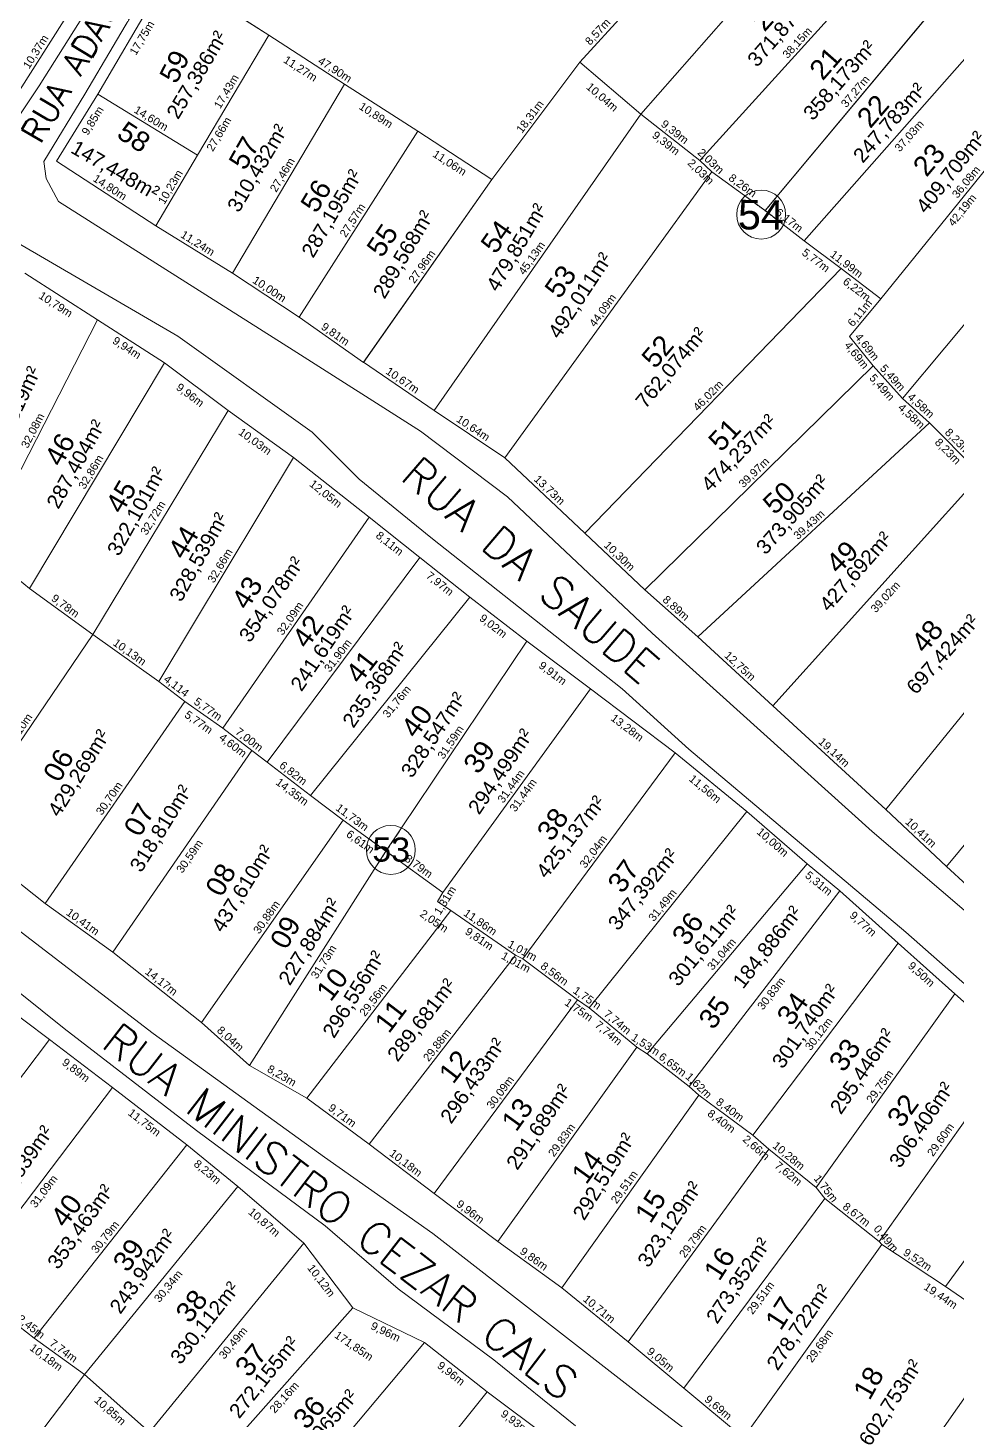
# Model space of a CAD drawing. Header units: metres. Extents: x 3808 to 8215, y 2374 to 6187.
# Drawn here: x 5506.2 to 5622.3, y 4644.1 to 4818 of the extents above; entities that cross this region are included whole.
import ezdxf
from ezdxf.enums import TextEntityAlignment as Align

# ---------------------------------------------------------------- set-up
doc = ezdxf.new("R2010")
doc.units = ezdxf.units.M
doc.linetypes.add('CONTINUO', pattern=[0])
doc.linetypes.add('TRACEJADA2', pattern=[0.375, 0.25, -0.125])
for name, color, linetype in [('Areas Lotes', 1, 'Continuous'), ('COTAS', 7, 'Continuous'), ('LOTES_LINHAS', 7, 'Continuous'), ('LOTES_Q-52', 7, 'Continuous'), ('LOTES_Q-53', 7, 'Continuous'), ('LOTES_Q-54', 7, 'Continuous'), ('PERIMETRO', 7, 'CONTINUO'), ('Poligono_LOTES_Q_28Anno2', 6, 'Continuous'), ('Poligono_LOTES_Q_53Anno2', 7, 'Continuous'), ('quadras', 7, 'Continuous')]:
    doc.layers.add(name, color=color, linetype=linetype)
doc.layers.add('Poligono_LOTES_Q_54Anno', color=7, linetype='Continuous', true_color=0x4e2aa6)
doc.styles.add('Arial', font='arial.ttf')
doc.styles.add('SIMPLEX', font='simplex', dxfattribs={"height": 0.2})

msp = doc.modelspace()

# ---------------------------------------------------------------- linework, layer by layer
at = {"layer": 'COTAS', "color": 0, "linetype": 'TRACEJADA2', "lineweight": 5}
for p, q in [((5598.355, 4795.191), (5595.854, 4797.007)), ((5598.355, 4795.191), (5599.866, 4797.004)), ((5600.637, 4793.419), (5598.355, 4795.191))]:
    msp.add_line(p, q, dxfattribs=at)
at = {"layer": 'COTAS', "color": 0, "linetype": 'TRACEJADA2', "lineweight": 5, "ltscale": 3}
for p, q in [((5550.971, 4715.163, 0), (5552.917, 4718.06, 0)), ((5550.971, 4715.163, 0), (5548.852, 4716.701, 0)), ((5550.971, 4715.163, 0), (5549.587, 4712.988, 0)), ((5553.74, 4713.149, 0), (5550.971, 4715.163, 0))]:
    msp.add_line(p, q, dxfattribs=at)
at = {"layer": 'COTAS', "color": 0, "lineweight": 5}
for centre in [(5597.858, 4794.697), (5551.576, 4715.311, 0)]:
    msp.add_circle(centre, 3.059, dxfattribs=at)
at = {"layer": 'LOTES_LINHAS', "color": 5, "lineweight": 5}
for p, q in [((5522.35, 4825.036), (5513.356, 4809.737)), ((5507.611, 4810.793), (5513.153, 4819.562)), ((5502.834, 4803.631), (5507.611, 4810.793)), ((5513.356, 4809.737), (5508.206, 4801.348)), ((5508.206, 4801.348), (5508.507, 4799.213)), ((5508.507, 4799.213), (5510.055, 4796.326)), ((5510.055, 4796.326), (5539.375, 4777.739)), ((5504.996, 4791.144), (5524.948, 4779.488)), ((5524.948, 4779.488), (5541.764, 4767.523)), ((5539.375, 4777.739), (5555.296, 4767.637)), ((5541.764, 4767.523), (5547.624, 4761.649)), ((5555.296, 4767.637), (5566.158, 4759.418)), ((5547.624, 4761.649), (5556.576, 4754.366)), ((5566.158, 4759.418), (5584.224, 4742.386)), ((5556.576, 4754.366), (5580.494, 4735.442)), ((5584.224, 4742.386), (5611.728, 4717.627)), ((5580.494, 4735.442), (5588.824, 4727.887)), ((5588.824, 4727.887), (5615.953, 4705.038)), ((5611.728, 4717.627), (5642.391, 4691.325)), ((5521.877, 4692.39), (5497.48, 4711.081)), ((5494.092, 4706.356), (5510.771, 4692.991)), ((5615.953, 4705.038), (5629.236, 4693.299)), ((5510.771, 4692.991), (5527.297, 4680.263)), ((5543.294, 4676.908), (5521.877, 4692.39)), ((5527.297, 4680.263), (5543.356, 4668.334)), ((5556.84, 4667.389), (5543.294, 4676.908)), ((5543.356, 4668.334), (5552.476, 4660.452)), ((5583.123, 4646.93), (5556.84, 4667.389)), ((5552.476, 4660.452), (5564.442, 4651.586)), ((5564.442, 4651.586), (5574.669, 4643.374)), ((5602.8, 4631.944), (5583.123, 4646.93))]:
    msp.add_line(p, q, dxfattribs=at)
at = {"layer": 'LOTES_Q-52', "lineweight": 5, "transparency": 16777216}
for p, q in [((5500.023, 4698.303, 0), (5508.911, 4691.618, 0)), ((5489.944, 4666.513, 0), (5508.911, 4691.618, 0)), ((5508.911, 4691.618, 0), (5489.944, 4666.513, 0)), ((5508.911, 4691.618, 0), (5516.779, 4685.63, 0)), ((5508.911, 4691.618, 0), (5508.911, 4691.618, 0)), ((5516.779, 4685.63, 0), (5498.012, 4660.84, 0)), ((5498.012, 4660.84, 0), (5516.779, 4685.63, 0)), ((5516.779, 4685.63, 0), (5516.779, 4685.63, 0)), ((5516.779, 4685.63, 0), (5526.098, 4678.467, 0)), ((5507.019, 4654.302, 0), (5526.098, 4678.467, 0)), ((5526.098, 4678.467, 0), (5507.019, 4654.302, 0)), ((5526.098, 4678.467, 0), (5532.472, 4673.255, 0)), ((5526.098, 4678.467, 0), (5526.098, 4678.467, 0)), ((5513.28, 4649.753, 0), (5532.472, 4673.255, 0)), ((5532.472, 4673.255, 0), (5513.28, 4649.753, 0)), ((5532.472, 4673.255, 0), (5540.703, 4666.162, 0)), ((5532.472, 4673.255, 0), (5532.472, 4673.255, 0)), ((5521.406, 4642.558, 0), (5540.703, 4666.162, 0)), ((5540.703, 4666.162, 0), (5521.406, 4642.558, 0)), ((5540.703, 4666.162, 0), (5546.819, 4658.096, 0)), ((5540.703, 4666.162, 0), (5540.703, 4666.162, 0)), ((5528.118, 4637.048, 0), (5546.819, 4658.096, 0)), ((5546.819, 4658.096, 0), (5528.118, 4637.048, 0)), ((5546.819, 4658.096, 0), (5555.784, 4653.751, 0)), ((5546.819, 4658.096, 0), (5546.819, 4658.096, 0)), ((5505.09, 4655.804, 0), (5507.019, 4654.302, 0)), ((5507.019, 4654.302, 0), (5505.09, 4655.804, 0)), ((5507.019, 4654.302, 0), (5513.28, 4649.753, 0)), ((5513.28, 4649.753, 0), (5507.019, 4654.302, 0)), ((5536.604, 4630.967, 0), (5555.784, 4653.751, 0)), ((5555.784, 4653.751, 0), (5536.604, 4630.967, 0)), ((5555.784, 4653.751, 0), (5563.628, 4647.611, 0)), ((5555.784, 4653.751, 0), (5555.784, 4653.751, 0)), ((5513.28, 4649.753, 0), (5494.721, 4625.349, 0)), ((5494.721, 4625.349, 0), (5513.28, 4649.753, 0)), ((5513.28, 4649.753, 0), (5521.406, 4642.558, 0)), ((5521.406, 4642.558, 0), (5513.28, 4649.753, 0)), ((5545.006, 4624.42, 0), (5563.628, 4647.611, 0)), ((5563.628, 4647.611, 0), (5545.006, 4624.42, 0)), ((5563.628, 4647.611, 0), (5571.561, 4641.633, 0)), ((5563.628, 4647.611, 0), (5563.628, 4647.611, 0))]:
    msp.add_line(p, q, dxfattribs=at)
at = {"layer": 'LOTES_Q-53', "lineweight": 5}
for p, q in [((5505.843, 4787.394, 0), (5514.918, 4781.564, 0)), ((5500.303, 4753.008, 0), (5514.918, 4781.564, 0)), ((5514.918, 4781.564, 0), (5500.303, 4753.008, 0)), ((5514.918, 4781.564, 0), (5523.278, 4776.178, 0)), ((5514.918, 4781.564, 0), (5514.918, 4781.564, 0)), ((5506.416, 4747.969, 0), (5523.278, 4776.178, 0)), ((5523.278, 4776.178, 0), (5506.416, 4747.969, 0)), ((5523.278, 4776.178, 0), (5531.251, 4770.214, 0)), ((5523.278, 4776.178, 0), (5523.278, 4776.178, 0)), ((5514.317, 4742.212, 0), (5531.251, 4770.214, 0)), ((5531.251, 4770.214, 0), (5514.317, 4742.212, 0)), ((5531.251, 4770.214, 0), (5539.393, 4764.356, 0)), ((5531.251, 4770.214, 0), (5531.251, 4770.214, 0)), ((5522.581, 4736.354, 0), (5539.393, 4764.356, 0)), ((5539.393, 4764.356, 0), (5522.581, 4736.354, 0)), ((5539.393, 4764.356, 0), (5548.858, 4756.906, 0)), ((5539.393, 4764.356, 0), (5539.393, 4764.356, 0)), ((5530.564, 4730.538, 0), (5548.858, 4756.906, 0)), ((5548.858, 4756.906, 0), (5530.564, 4730.538, 0)), ((5548.858, 4756.906, 0), (5555.197, 4751.844, 0)), ((5548.858, 4756.906, 0), (5548.858, 4756.906, 0)), ((5536.119, 4726.276, 0), (5555.197, 4751.844, 0)), ((5555.197, 4751.844, 0), (5536.119, 4726.276, 0)), ((5555.197, 4751.844, 0), (5561.43, 4746.879, 0)), ((5555.197, 4751.844, 0), (5555.197, 4751.844, 0)), ((5506.416, 4747.969, 0), (5503.592, 4750.305, 0)), ((5503.592, 4750.305, 0), (5506.416, 4747.969, 0)), ((5514.317, 4742.212, 0), (5506.416, 4747.969, 0)), ((5506.416, 4747.969, 0), (5514.317, 4742.212, 0)), ((5541.536, 4722.127, 0), (5561.43, 4746.879, 0)), ((5561.43, 4746.879, 0), (5541.536, 4722.127, 0)), ((5561.43, 4746.879, 0), (5568.584, 4741.381, 0)), ((5561.43, 4746.879, 0), (5561.43, 4746.879, 0)), ((5514.317, 4742.212, 0), (5497.404, 4717.309, 0)), ((5497.404, 4717.309, 0), (5514.317, 4742.212, 0)), ((5522.581, 4736.354, 0), (5514.317, 4742.212, 0)), ((5514.317, 4742.212, 0), (5522.581, 4736.354, 0)), ((5550.971, 4715.163, 0), (5568.584, 4741.381, 0)), ((5568.584, 4741.381, 0), (5550.971, 4715.163, 0)), ((5568.584, 4741.381, 0), (5576.522, 4735.455, 0)), ((5568.584, 4741.381, 0), (5568.584, 4741.381, 0)), ((5525.847, 4733.853, 0), (5522.581, 4736.354, 0)), ((5522.581, 4736.354, 0), (5525.847, 4733.853, 0)), ((5558.083, 4709.989, 0), (5576.522, 4735.455, 0)), ((5576.522, 4735.455, 0), (5558.083, 4709.989, 0)), ((5576.522, 4735.455, 0), (5587.113, 4727.445, 0)), ((5576.522, 4735.455, 0), (5576.522, 4735.455, 0)), ((5525.847, 4733.853, 0), (5508.367, 4708.62, 0)), ((5508.367, 4708.62, 0), (5525.847, 4733.853, 0)), ((5530.564, 4730.538, 0), (5525.847, 4733.853, 0)), ((5525.847, 4733.853, 0), (5530.564, 4730.538, 0)), ((5534.196, 4727.721, 0), (5530.564, 4730.538, 0)), ((5530.564, 4730.538, 0), (5534.196, 4727.721, 0)), ((5534.196, 4727.721, 0), (5516.823, 4702.541, 0)), ((5516.823, 4702.541, 0), (5534.196, 4727.721, 0)), ((5536.119, 4726.276, 0), (5534.196, 4727.721, 0)), ((5534.196, 4727.721, 0), (5536.119, 4726.276, 0)), ((5568.058, 4701.692, 0), (5587.113, 4727.445, 0)), ((5587.113, 4727.445, 0), (5568.058, 4701.692, 0)), ((5587.113, 4727.445, 0), (5596.063, 4720.13, 0)), ((5587.113, 4727.445, 0), (5587.113, 4727.445, 0)), ((5541.536, 4722.127, 0), (5536.119, 4726.276, 0)), ((5536.119, 4726.276, 0), (5541.536, 4722.127, 0)), ((5545.624, 4719.044, 0), (5541.536, 4722.127, 0)), ((5541.536, 4722.127, 0), (5545.624, 4719.044, 0)), ((5576.349, 4695.57, 0), (5596.063, 4720.13, 0)), ((5596.063, 4720.13, 0), (5576.349, 4695.57, 0)), ((5596.063, 4720.13, 0), (5603.601, 4713.559, 0)), ((5596.063, 4720.13, 0), (5596.063, 4720.13, 0)), ((5545.624, 4719.044, 0), (5527.925, 4693.736, 0)), ((5527.925, 4693.736, 0), (5545.624, 4719.044, 0)), ((5550.971, 4715.163, 0), (5545.624, 4719.044, 0)), ((5545.624, 4719.044, 0), (5550.971, 4715.163, 0)), ((5508.367, 4708.62, 0), (5497.404, 4717.309, 0)), ((5550.971, 4715.163, 0), (5533.929, 4688.396, 0)), ((5533.929, 4688.396, 0), (5550.971, 4715.163, 0)), ((5558.083, 4709.989, 0), (5550.971, 4715.163, 0)), ((5550.971, 4715.163, 0), (5558.083, 4709.989, 0)), ((5583.603, 4689.819, 0), (5603.601, 4713.559, 0)), ((5603.601, 4713.559, 0), (5583.603, 4689.819, 0)), ((5603.601, 4713.559, 0), (5607.706, 4710.193, 0)), ((5603.601, 4713.559, 0), (5603.601, 4713.559, 0)), ((5557.388, 4708.882, 0), (5558.083, 4709.989, 0)), ((5558.083, 4709.989, 0), (5557.388, 4708.882, 0)), ((5588.879, 4685.774, 0), (5607.706, 4710.193, 0)), ((5607.706, 4710.193, 0), (5588.879, 4685.774, 0)), ((5607.706, 4710.193, 0), (5614.984, 4703.678, 0)), ((5607.706, 4710.193, 0), (5607.706, 4710.193, 0)), ((5516.823, 4702.541, 0), (5508.367, 4708.62, 0)), ((5508.367, 4708.62, 0), (5508.367, 4708.62, 0)), ((5559.084, 4707.728, 0), (5541.063, 4684.296, 0)), ((5541.063, 4684.296, 0), (5559.084, 4707.728, 0)), ((5559.084, 4707.728, 0), (5557.388, 4708.882, 0)), ((5557.388, 4708.882, 0), (5559.084, 4707.728, 0)), ((5567.171, 4702.181, 0), (5559.084, 4707.728, 0)), ((5559.084, 4707.728, 0), (5567.171, 4702.181, 0)), ((5527.925, 4693.736, 0), (5516.823, 4702.541, 0)), ((5516.823, 4702.541, 0), (5516.823, 4702.541, 0)), ((5596.8, 4679.662, 0), (5614.984, 4703.678, 0)), ((5614.984, 4703.678, 0), (5596.8, 4679.662, 0)), ((5614.984, 4703.678, 0), (5622.039, 4697.32, 0)), ((5614.984, 4703.678, 0), (5614.984, 4703.678, 0)), ((5567.171, 4702.181, 0), (5548.888, 4678.551, 0)), ((5548.888, 4678.551, 0), (5567.171, 4702.181, 0)), ((5568.058, 4701.692, 0), (5567.171, 4702.181, 0)), ((5567.171, 4702.181, 0), (5568.058, 4701.692, 0)), ((5574.909, 4696.567, 0), (5568.058, 4701.692, 0)), ((5568.058, 4701.692, 0), (5574.909, 4696.567, 0)), ((5604.728, 4673.124, 0), (5622.039, 4697.32, 0)), ((5622.039, 4697.32, 0), (5604.728, 4673.124, 0)), ((5622.039, 4697.32, 0), (5629.718, 4690.526, 0)), ((5622.039, 4697.32, 0), (5622.039, 4697.32, 0)), ((5574.909, 4696.567, 0), (5556.989, 4672.393, 0)), ((5556.989, 4672.393, 0), (5574.909, 4696.567, 0)), ((5576.349, 4695.57, 0), (5574.909, 4696.567, 0)), ((5574.909, 4696.567, 0), (5576.349, 4695.57, 0)), ((5582.321, 4690.649, 0), (5576.349, 4695.57, 0)), ((5576.349, 4695.57, 0), (5582.321, 4690.649, 0)), ((5533.929, 4688.396, 0), (5527.925, 4693.736, 0)), ((5527.925, 4693.736, 0), (5527.925, 4693.736, 0)), ((5582.321, 4690.649, 0), (5564.942, 4666.4, 0)), ((5564.942, 4666.4, 0), (5582.321, 4690.649, 0)), ((5583.603, 4689.819, 0), (5582.321, 4690.649, 0)), ((5582.321, 4690.649, 0), (5583.603, 4689.819, 0)), ((5629.718, 4690.526, 0), (5612.611, 4666.376, 0)), ((5612.611, 4666.376, 0), (5629.718, 4690.526, 0)), ((5588.879, 4685.774, 0), (5583.603, 4689.819, 0)), ((5583.603, 4689.819, 0), (5588.879, 4685.774, 0)), ((5541.063, 4684.296, 0), (5533.929, 4688.396, 0)), ((5533.929, 4688.396, 0), (5533.929, 4688.396, 0)), ((5590.047, 4684.653, 0), (5588.879, 4685.774, 0)), ((5588.879, 4685.774, 0), (5590.047, 4684.653, 0)), ((5548.888, 4678.551, 0), (5541.063, 4684.296, 0)), ((5541.063, 4684.296, 0), (5541.063, 4684.296, 0)), ((5590.047, 4684.653, 0), (5572.931, 4660.617, 0)), ((5572.931, 4660.617, 0), (5590.047, 4684.653, 0)), ((5596.8, 4679.662, 0), (5590.047, 4684.653, 0)), ((5590.047, 4684.653, 0), (5596.8, 4679.662, 0)), ((5620.874, 4660.766, 0), (5637.743, 4683.823, 0)), ((5637.743, 4683.823, 0), (5620.874, 4660.766, 0)), ((5556.989, 4672.393, 0), (5548.888, 4678.551, 0)), ((5548.888, 4678.551, 0), (5548.888, 4678.551, 0)), ((5598.801, 4677.907, 0), (5596.8, 4679.662, 0)), ((5596.8, 4679.662, 0), (5598.801, 4677.907, 0)), ((5598.801, 4677.907, 0), (5581.227, 4653.849, 0)), ((5581.227, 4653.849, 0), (5598.801, 4677.907, 0)), ((5604.728, 4673.124, 0), (5598.801, 4677.907, 0)), ((5598.801, 4677.907, 0), (5604.728, 4673.124, 0)), ((5605.807, 4671.745, 0), (5604.728, 4673.124, 0)), ((5604.728, 4673.124, 0), (5605.807, 4671.745, 0)), ((5564.942, 4666.4, 0), (5556.989, 4672.393, 0)), ((5556.989, 4672.393, 0), (5556.989, 4672.393, 0)), ((5605.807, 4671.745, 0), (5588.192, 4648.064, 0)), ((5588.192, 4648.064, 0), (5605.807, 4671.745, 0)), ((5612.611, 4666.376, 0), (5605.807, 4671.745, 0)), ((5605.807, 4671.745, 0), (5612.611, 4666.376, 0)), ((5572.931, 4660.617, 0), (5564.942, 4666.4, 0)), ((5564.942, 4666.4, 0), (5564.942, 4666.4, 0)), ((5595.642, 4641.871, 0), (5612.926, 4666, 0)), ((5612.926, 4666, 0), (5595.642, 4641.871, 0)), ((5612.926, 4666, 0), (5612.611, 4666.376, 0)), ((5612.611, 4666.376, 0), (5612.926, 4666, 0)), ((5620.874, 4660.766, 0), (5612.926, 4666, 0)), ((5612.926, 4666, 0), (5620.874, 4660.766, 0)), ((5581.227, 4653.849, 0), (5572.931, 4660.617, 0)), ((5572.931, 4660.617, 0), (5572.931, 4660.617, 0)), ((5629.058, 4655.155, 0), (5620.874, 4660.766, 0)), ((5620.874, 4660.766, 0), (5629.058, 4655.155, 0)), ((5588.192, 4648.064, 0), (5581.227, 4653.849, 0)), ((5581.227, 4653.849, 0), (5581.227, 4653.849, 0)), ((5610.847, 4629.15, 0), (5629.058, 4655.155, 0)), ((5629.058, 4655.155, 0), (5610.847, 4629.15, 0)), ((5595.642, 4641.871, 0), (5588.192, 4648.064, 0)), ((5588.192, 4648.064, 0), (5588.192, 4648.064, 0))]:
    msp.add_line(p, q, dxfattribs=at)
at = {"layer": 'LOTES_Q-54', "lineweight": 5}
for p, q in [((5582.812, 4807.227), (5608.315, 4836.303)), ((5608.315, 4836.303), (5582.812, 4807.227)), ((5590.202, 4801.438), (5615.82, 4829.702)), ((5615.82, 4829.702), (5590.202, 4801.438)), ((5514.962, 4809.755), (5523.956, 4825.054)), ((5523.956, 4825.054), (5536.31, 4817.115)), ((5536.31, 4817.115), (5523.956, 4825.054)), ((5598.355, 4795.191), (5622.221, 4823.814)), ((5622.221, 4823.814), (5598.355, 4795.191)), ((5510.734, 4818.98), (5505.191, 4810.212)), ((5575.187, 4813.762), (5580.965, 4820.087)), ((5580.965, 4820.087), (5575.187, 4813.762)), ((5603.231, 4791.406), (5627.71, 4819.194)), ((5627.71, 4819.194), (5603.231, 4791.406)), ((5536.31, 4817.115), (5527.408, 4802.131)), ((5527.408, 4802.131), (5536.31, 4817.115)), ((5536.31, 4817.115), (5545.777, 4810.998)), ((5545.777, 4810.998), (5536.31, 4817.115)), ((5564.215, 4799.099), (5575.187, 4813.762)), ((5575.187, 4813.762), (5564.215, 4799.099)), ((5582.812, 4807.227), (5575.187, 4813.762)), ((5575.187, 4813.762), (5582.812, 4807.227)), ((5635.503, 4812.22), (5612.802, 4784.179)), ((5612.802, 4784.179), (5635.503, 4812.22)), ((5531.771, 4787.379), (5545.777, 4810.998)), ((5545.777, 4810.998), (5531.771, 4787.379)), ((5545.777, 4810.998), (5554.931, 4805.108)), ((5554.931, 4805.108), (5545.777, 4810.998)), ((5509.811, 4801.364), (5514.962, 4809.755)), ((5514.962, 4809.755), (5527.408, 4802.131)), ((5527.408, 4802.131), (5514.962, 4809.755)), ((5582.812, 4807.227), (5556.975, 4770.227)), ((5556.975, 4770.227), (5582.812, 4807.227)), ((5590.202, 4801.438), (5582.812, 4807.227)), ((5582.812, 4807.227), (5590.202, 4801.438)), ((5554.931, 4805.108), (5540.115, 4781.862)), ((5540.115, 4781.862), (5554.931, 4805.108)), ((5554.931, 4805.108), (5564.215, 4799.099)), ((5564.215, 4799.099), (5554.931, 4805.108)), ((5615.504, 4771.735), (5643.78, 4805.575)), ((5643.78, 4805.575), (5615.504, 4771.735)), ((5527.408, 4802.131), (5522.228, 4793.313)), ((5522.228, 4793.313), (5527.408, 4802.131)), ((5527.408, 4802.131), (5527.408, 4802.131)), ((5527.408, 4802.131), (5527.408, 4802.131)), ((5522.228, 4793.313), (5509.811, 4801.364)), ((5591.673, 4800.045), (5565.827, 4764.323)), ((5565.827, 4764.323), (5591.673, 4800.045)), ((5591.673, 4800.045), (5590.202, 4801.438)), ((5590.202, 4801.438), (5591.673, 4800.045)), ((5598.355, 4795.191), (5591.673, 4800.045)), ((5591.673, 4800.045), (5598.355, 4795.191)), ((5564.215, 4799.099), (5548.145, 4776.223)), ((5548.157, 4776.241), (5564.215, 4799.099)), ((5564.215, 4799.099), (5564.215, 4799.099)), ((5603.231, 4791.406), (5598.355, 4795.191)), ((5598.355, 4795.191), (5603.231, 4791.406)), ((5531.771, 4787.379), (5522.228, 4793.313)), ((5522.228, 4793.313), (5522.228, 4793.313)), ((5607.852, 4787.947), (5603.231, 4791.406)), ((5603.231, 4791.406), (5607.852, 4787.947)), ((5607.852, 4787.947), (5575.823, 4754.908)), ((5575.823, 4754.908), (5607.852, 4787.947)), ((5612.802, 4784.179), (5607.852, 4787.947)), ((5607.852, 4787.947), (5612.802, 4784.179)), ((5540.115, 4781.862), (5531.771, 4787.379)), ((5531.771, 4787.379), (5531.771, 4787.379)), ((5608.906, 4779.476), (5612.802, 4784.179)), ((5612.802, 4784.179), (5608.906, 4779.476)), ((5548.145, 4776.223), (5540.115, 4781.862)), ((5540.115, 4781.862), (5540.115, 4781.862)), ((5611.833, 4775.814), (5608.906, 4779.476)), ((5608.906, 4779.476), (5611.833, 4775.814)), ((5556.975, 4770.227), (5548.157, 4776.241)), ((5548.157, 4776.241), (5548.157, 4776.241)), ((5611.833, 4775.814), (5583.298, 4747.826)), ((5583.298, 4747.826), (5611.833, 4775.814)), ((5615.504, 4771.735), (5611.833, 4775.814)), ((5611.833, 4775.814), (5615.504, 4771.735)), ((5565.827, 4764.323), (5556.975, 4770.227)), ((5556.975, 4770.227), (5556.975, 4770.227)), ((5618.904, 4768.673), (5615.504, 4771.735)), ((5615.504, 4771.735), (5618.904, 4768.673)), ((5618.904, 4768.673), (5589.943, 4741.92)), ((5589.943, 4741.92), (5618.904, 4768.673)), ((5624.693, 4762.826), (5618.904, 4768.673)), ((5618.904, 4768.673), (5624.693, 4762.826)), ((5575.823, 4754.908), (5565.827, 4764.323)), ((5565.827, 4764.323), (5565.827, 4764.323)), ((5625.433, 4762.299), (5599.334, 4733.297)), ((5599.334, 4733.297), (5625.433, 4762.299)), ((5583.298, 4747.826), (5575.823, 4754.908)), ((5575.823, 4754.908), (5575.823, 4754.908)), ((5637.291, 4749.868), (5613.439, 4720.356)), ((5613.439, 4720.356), (5637.291, 4749.868)), ((5589.943, 4741.92), (5583.298, 4747.826)), ((5589.943, 4741.92), (5589.943, 4741.92)), ((5599.334, 4733.297), (5589.943, 4741.92)), ((5589.943, 4741.92), (5589.943, 4741.92)), ((5644.869, 4742.167), (5621.034, 4713.245)), ((5621.034, 4713.245), (5644.869, 4742.167)), ((5613.439, 4720.356), (5599.334, 4733.297)), ((5599.334, 4733.297), (5599.334, 4733.297)), ((5621.034, 4713.245), (5613.439, 4720.356)), ((5613.439, 4720.356), (5613.439, 4720.356)), ((5628.338, 4706.488), (5621.034, 4713.245)), ((5621.034, 4713.245), (5621.034, 4713.245))]:
    msp.add_line(p, q, dxfattribs=at)
at = {"layer": 'quadras', "lineweight": 5}
for p, q in [((5514.962, 4809.755), (5523.956, 4825.054)), ((5510.734, 4818.98), (5505.191, 4810.212)), ((5509.811, 4801.364), (5514.962, 4809.755)), ((5522.228, 4793.313), (5509.811, 4801.364)), ((5531.771, 4787.379), (5522.228, 4793.313)), ((5540.115, 4781.862), (5531.771, 4787.379)), ((5548.145, 4776.223), (5540.115, 4781.862)), ((5556.975, 4770.227), (5548.157, 4776.241)), ((5565.827, 4764.323), (5556.975, 4770.227)), ((5575.823, 4754.908), (5565.827, 4764.323)), ((5583.298, 4747.826), (5575.823, 4754.908)), ((5589.943, 4741.92), (5583.298, 4747.826)), ((5599.334, 4733.297), (5589.943, 4741.92)), ((5613.439, 4720.356), (5599.334, 4733.297)), ((5621.034, 4713.245), (5613.439, 4720.356)), ((5628.338, 4706.488), (5621.034, 4713.245))]:
    msp.add_line(p, q, dxfattribs=at)
at = {"layer": 'quadras', "color": 2, "lineweight": 5}
for p, q in [((5505.843, 4787.394, 0), (5514.918, 4781.564, 0)), ((5514.918, 4781.564, 0), (5523.278, 4776.178, 0)), ((5523.278, 4776.178, 0), (5531.251, 4770.214, 0)), ((5548.157, 4776.241), (5548.145, 4776.223)), ((5531.251, 4770.214, 0), (5539.393, 4764.356, 0)), ((5539.393, 4764.356, 0), (5548.858, 4756.906, 0)), ((5548.858, 4756.906, 0), (5555.197, 4751.844, 0)), ((5555.197, 4751.844, 0), (5561.43, 4746.879, 0)), ((5561.43, 4746.879, 0), (5568.584, 4741.381, 0)), ((5568.584, 4741.381, 0), (5576.522, 4735.455, 0)), ((5576.522, 4735.455, 0), (5587.113, 4727.445, 0)), ((5587.113, 4727.445, 0), (5596.063, 4720.13, 0)), ((5596.063, 4720.13, 0), (5603.601, 4713.559, 0)), ((5508.367, 4708.62, 0), (5497.404, 4717.309, 0)), ((5603.601, 4713.559, 0), (5607.706, 4710.193, 0)), ((5607.706, 4710.193, 0), (5614.984, 4703.678, 0)), ((5516.823, 4702.541, 0), (5508.367, 4708.62, 0)), ((5527.925, 4693.736, 0), (5516.823, 4702.541, 0)), ((5614.984, 4703.678, 0), (5622.039, 4697.32, 0)), ((5622.039, 4697.32, 0), (5629.718, 4690.526, 0)), ((5533.929, 4688.396, 0), (5527.925, 4693.736, 0)), ((5541.063, 4684.296, 0), (5533.929, 4688.396, 0)), ((5548.888, 4678.551, 0), (5541.063, 4684.296, 0)), ((5556.989, 4672.393, 0), (5548.888, 4678.551, 0)), ((5564.942, 4666.4, 0), (5556.989, 4672.393, 0)), ((5572.931, 4660.617, 0), (5564.942, 4666.4, 0)), ((5581.227, 4653.849, 0), (5572.931, 4660.617, 0)), ((5588.192, 4648.064, 0), (5581.227, 4653.849, 0)), ((5595.642, 4641.871, 0), (5588.192, 4648.064, 0))]:
    msp.add_line(p, q, dxfattribs=at)
at = {"layer": 'quadras', "color": 2, "lineweight": 5, "transparency": 16777216}
for p, q in [((5500.023, 4698.303, 0), (5508.911, 4691.618, 0)), ((5508.911, 4691.618, 0), (5516.779, 4685.63, 0)), ((5516.779, 4685.63, 0), (5526.098, 4678.467, 0)), ((5526.098, 4678.467, 0), (5532.472, 4673.255, 0)), ((5532.472, 4673.255, 0), (5540.703, 4666.162, 0)), ((5540.703, 4666.162, 0), (5546.819, 4658.096, 0)), ((5546.819, 4658.096, 0), (5555.784, 4653.751, 0)), ((5555.784, 4653.751, 0), (5563.628, 4647.611, 0)), ((5563.628, 4647.611, 0), (5563.628, 4647.611, 0)), ((5563.628, 4647.611, 0), (5571.561, 4641.633, 0))]:
    msp.add_line(p, q, dxfattribs=at)

# ---------------------------------------------------------------- texts
at = {"layer": 'Areas Lotes', "color": 1, "lineweight": 5, "style": 'Arial'}
for s, rotation, p in [('371,873m²', 48.7694, (5597.337, 4813.012)), ('257,386m²', 59.2969, (5524.99, 4806.484)), ('358,173m²', 48.7694, (5604.313, 4806.328)), ('247,783m²', 48.7694, (5610.547, 4801.018)), ('310,432m²', 59.2969, (5532.577, 4794.834)), ('409,709m²', 51.49369, (5618.466, 4794.687)), ('147,448m²', 330.09794, (5511.431, 4802.512)), ('287,195m²', 59.2969, (5541.864, 4789.165)), ('289,568m²', 59.2969, (5550.786, 4784.046)), ('479,851m²', 59.2969, (5564.946, 4784.924)), ('492,011m²', 56.4835, (5572.611, 4779.038)), ('762,074m²', 50.05781, (5583.393, 4770.337)), ('293,519m²', 64.72731, (5502.71, 4764.178, 0)), ('287,404m²', 60.78508, (5510.025, 4757.791, 0)), ('474,237m²', 46.11552, (5591.484, 4759.943)), ('322,101m²', 60.78508, (5517.597, 4751.9, 0)), ('373,905m²', 48.69495, (5598.415, 4752.084)), ('328,539m²', 60.78508, (5525.384, 4746.187, 0)), ('427,692m²', 48.69495, (5606.328, 4744.951)), ('354,078m²', 55.73143, (5533.974, 4741.099, 0)), ('241,619m²', 55.73143, (5540.407, 4734.986, 0)), ('697,424m²', 48.69495, (5617.206, 4734.613)), ('235,368m²', 55.73143, (5546.903, 4730.43, 0)), ('328,547m²', 55.73143, (5554.209, 4724.175, 0)), ('429,269m²', 58.05808, (5510.118, 4719.302, 0)), ('294,499m²', 55.73143, (5562.601, 4719.598, 0)), ('318,810m²', 58.05808, (5520.376, 4712.377, 0)), ('425,137m²', 52.00423, (5571.015, 4711.605, 0)), ('437,610m²', 58.05808, (5530.573, 4704.876, 0)), ('347,392m²', 51.06636, (5579.969, 4705.105, 0)), ('227,884m²', 58.05808, (5538.955, 4698.242, 0)), ('301,611m²', 50.1122, (5587.494, 4698.139, 0)), ('184,886m²', 51.95611, (5595.589, 4697.84, 0)), ('296,556m²', 58.05808, (5544.47, 4691.657, 0)), ('289,681m²', 52.35188, (5552.417, 4688.721, 0)), ('301,740m²', 54.14062, (5600.543, 4687.85, 0)), ('296,433m²', 55.6739, (5559.123, 4680.97, 0)), ('295,446m²', 55.96727, (5607.829, 4682.142, 0)), ('291,689m²', 55.85712, (5567.383, 4675.193, 0)), ('306,406m²', 55.96727, (5615.22, 4675.435, 0)), ('292,519m²', 58.05808, (5575.735, 4668.896, 0)), ('323,129m²', 56.21468, (5583.781, 4663.003, 0)), ('273,352m²', 56.21468, (5592.361, 4655.962, 0)), ('278,722m²', 56.21468, (5599.921, 4650.138, 0)), ('602,753m²', 57.09649, (5611.464, 4640.673, 0))]:
    msp.add_text(s, height=1.8197, rotation=rotation, dxfattribs=at).set_placement(p)
at = {"layer": 'Areas Lotes', "color": 1, "lineweight": 5, "transparency": 16777216, "style": 'Arial'}
for s, rotation, p in [('308,839m²', 54.6626, (5502.462, 4670.125, 0)), ('353,463m²', 54.6626, (5510.002, 4662.774, 0)), ('243,942m²', 54.6626, (5517.781, 4657.205, 0)), ('330,112m²', 51.91294, (5525.29, 4650.893, 0)), ('272,155m²', 51.21308, (5532.626, 4644.145, 0)), ('289,965m²', 49.69835, (5539.704, 4637.662, 0))]:
    msp.add_text(s, height=1.8197, rotation=rotation, dxfattribs=at).set_placement(p)
at = {"layer": 'COTAS', "lineweight": 5, "style": 'Arial'}
for s, rotation, p in [('8,57m', 47.58766, (5576.483, 4815.773)), ('17,75m', 59.55025, (5519.718, 4814.514)), ('38,15m', 47.81168, (5601.16, 4814.124)), ('10,37m', 57.7034, (5506.363, 4812.814)), ('11,27m', 327.12944, (5538.059, 4813.787)), ('47,90m', 327.19007, (5542.374, 4813.655)), ('17,43m', 59.284, (5530.251, 4807.832)), ('10,04m', 319.40455, (5575.904, 4810.511)), ('37,27m', 50.17868, (5608.499, 4807.982)), ('10,89m', 327.24248, (5547.491, 4807.966)), ('18,31m', 53.19235, (5567.967, 4804.779)), ('9,85m', 58.45707, (5513.71, 4804.526)), ('14,60m', 328.48503, (5519.383, 4807.52)), ('27,66m', 59.38916, (5529.328, 4802.5)), ('9,39m', 321.9251, (5584.141, 4804.435)), ('9,39m', 321.9251, (5585.238, 4805.835)), ('37,03m', 48.62211, (5615.19, 4802.463)), ('27,46m', 59.3327, (5537.254, 4797.41)), ('11,06m', 327.08687, (5556.706, 4802.019)), ('2,03m', 316.54919, (5588.571, 4801.031)), ('2,03m', 316.54919, (5589.821, 4802.35)), ('10,23m', 59.56837, (5523.276, 4795.889)), ('36,08m', 51.00634, (5622.386, 4796.653)), ('14,80m', 327.03921, (5514.256, 4798.958)), ('8,26m', 324.00913, (5593.691, 4799.073)), ('42,19m', 50.91459, (5621.895, 4793.145)), ('27,57m', 57.48664, (5545.947, 4791.756)), ('6,17m', 322.1784, (5599.519, 4794.794)), ('11,24m', 328.13013, (5525.206, 4791.932)), ('45,13m', 55.07392, (5568.252, 4787.076)), ('27,96m', 54.88118, (5554.52, 4786.01)), ('5,77m', 323.18541, (5602.851, 4789.757)), ('11,99m', 322.94372, (5606.373, 4789.535)), ('10,00m', 326.52463, (5534.194, 4786.256)), ('6,22m', 322.71941, (5607.971, 4786.143)), ('10,79m', 327.28091, (5507.475, 4784.324, 0)), ('44,09m', 54.11314, (5577.081, 4780.56)), ('6,11m', 50.37256, (5609.32, 4780.602)), ('9,81m', 325.05113, (5542.776, 4780.467)), ('9,94m', 327.21047, (5516.693, 4778.693, 0)), ('4,69m', 308.63399, (5609.493, 4779.383)), ('4,69m', 308.63399, (5608.191, 4778.342)), ('10,67m', 325.70259, (5550.841, 4774.895)), ('5,49m', 311.9828, (5612.624, 4775.424)), ('46,02m', 45.88891, (5589.954, 4770.059)), ('5,49m', 311.9828, (5611.295, 4774.229)), ('9,96m', 323.20458, (5524.654, 4772.92, 0)), ('4,58m', 317.99536, (5616.056, 4771.776)), ('4,58m', 317.99537, (5614.868, 4770.457)), ('32,08m', 62.89666, (5506.2, 4765.408, 0)), ('10,64m', 326.29535, (5559.659, 4768.917)), ('10,03m', 324.26491, (5532.435, 4767.315, 0)), ('8,23m', 314.71669, (5619.472, 4766.154)), ('8,23m', 314.71669, (5620.729, 4767.398)), ('32,86m', 59.13164, (5513.317, 4760.292, 0)), ('39,97m', 44.44527, (5595.634, 4760.485)), ('13,73m', 316.71968, (5569.38, 4761.525)), ('12,05m', 321.79077, (5541.309, 4760.87, 0)), ('32,72m', 58.83703, (5521.061, 4754.551, 0)), ('39,43m', 42.72979, (5602.452, 4754.02)), ('8,11m', 321.39572, (5549.607, 4754.429, 0)), ('32,66m', 59.01999, (5529.453, 4748.577, 0)), ('10,30m', 316.54478, (5578.122, 4753.281)), ('7,97m', 321.45463, (5555.882, 4749.406, 0)), ('39,02m', 48.01601, (5612.182, 4744.866)), ('9,78m', 323.91913, (5509.046, 4746.547, 0)), ('32,09m', 55.24743, (5538.063, 4742.048, 0)), ('8,89m', 318.36766, (5585.448, 4746.451)), ('9,02m', 322.46214, (5562.544, 4744.085, 0)), ('10,13m', 324.67231, (5516.754, 4740.975, 0)), ('31,90m', 53.27141, (5543.954, 4737.445, 0)), ('12,75m', 317.44283, (5593.17, 4739.5)), ('9,91m', 323.25711, (5569.959, 4738.162, 0)), ('31,76m', 51.21099, (5551.24, 4731.729, 0)), ('5,77m', 324.89771, (5526.859, 4733.628, 0)), ('30,10m', 55.81754, (5504.23, 4728.071, 0)), ('5,77m', 324.82997, (5525.699, 4731.982, 0)), ('13,28m', 322.89853, (5578.968, 4731.598, 0)), ('7,00m', 322.50997, (5532.05, 4729.893, 0)), ('31,59m', 56.10854, (5558.155, 4726.574, 0)), ('4,60m', 322.29207, (5530.016, 4729.187, 0)), ('19,14m', 317.44585, (5604.92, 4728.72)), ('6,82m', 322.54823, (5537.545, 4725.688, 0)), ('31,44m', 54.09432, (5565.622, 4721.082, 0)), ('30,70m', 55.28738, (5515.46, 4719.562, 0)), ('14,35m', 322.79049, (5537.101, 4723.587, 0)), ('31,44m', 54.09432, (5567.139, 4719.984, 0)), ('11,56m', 320.74357, (5588.742, 4724.037, 0)), ('11,73m', 323.56774, (5544.592, 4720.368, 0)), ('10,41m', 316.8851, (5615.786, 4718.706)), ('30,59m', 55.39544, (5525.507, 4712.321, 0)), ('6,61m', 324.02835, (5545.906, 4717.081, 0)), ('32,04m', 53.50239, (5575.887, 4712.946, 0)), ('10,00m', 318.91961, (5597.216, 4717.437, 0)), ('8,79m', 324.09432, (5553.197, 4714.021, 0)), ('5,31m', 320.63939, (5603.248, 4711.979, 0)), ('1,31m', 57.88343, (5557.735, 4707.107, 0)), ('31,49m', 51.24701, (5584.446, 4706.296, 0)), ('10,41m', 324.28737, (5510.911, 4707.284, 0)), ('30,88m', 55.03319, (5535.12, 4704.723, 0)), ('2,05m', 325.77355, (5555.104, 4707.108, 0)), ('11,86m', 325.59164, (5560.56, 4707.199, 0)), ('9,77m', 318.16929, (5608.821, 4707.003, 0)), ('9,81m', 325.55359, (5560.755, 4704.899, 0)), ('31,04m', 49.88967, (5591.784, 4700.195, 0)), ('31,73m', 57.51589, (5542.343, 4699.105, 0)), ('1,01m', 331.14096, (5565.282, 4701.792, 0)), ('1,01m', 331.14096, (5566.08, 4703.239, 0)), ('8,56m', 323.20144, (5570.182, 4700.603, 0)), ('9,50m', 317.97633, (5616.11, 4700.711, 0)), ('14,17m', 321.50957, (5520.78, 4699.929, 0)), ('30,83m', 52.36804, (5598.074, 4695.23, 0)), ('29,56m', 52.43645, (5548.351, 4694.429, 0)), ('1,75m', 324.91216, (5574.241, 4697.525, 0)), ('1,75m', 325.29509, (5573.2, 4696.025, 0)), ('7,74m', 320.50558, (5576.981, 4693.287, 0)), ('7,74m', 320.50558, (5578.099, 4694.643, 0)), ('30,12m', 52.8684, (5604.043, 4690.167, 0)), ('8,04m', 318.3514, (5529.755, 4692.644, 0)), ('29,88m', 52.27059, (5556.302, 4688.788, 0)), ('1,53m', 327.10239, (5581.523, 4691.641, 0)), ('6,65m', 322.52817, (5584.958, 4689.284, 0)), ('8,23m', 330.11556, (5536.027, 4687.652, 0)), ('30,09m', 53.45082, (5564.25, 4682.86, 0)), ('1,62m', 316.16711, (5588.317, 4686.868, 0)), ('29,75m', 54.41824, (5611.717, 4683.58, 0)), ('9,71m', 323.71339, (5543.66, 4682.886, 0)), ('8,40m', 323.5274, (5592.113, 4683.623, 0)), ('8,40m', 323.5274, (5591.044, 4682.177, 0)), ('29,83m', 54.37132, (5571.963, 4676.883, 0)), ('29,60m', 54.68667, (5619.33, 4676.925, 0)), ('2,66m', 318.76087, (5595.458, 4679.021, 0)), ('10,28m', 320.48924, (5599.197, 4678.203, 0)), ('10,18m', 322.75947, (5551.301, 4677.219, 0)), ('7,62m', 321.09302, (5599.44, 4675.708, 0)), ('29,51m', 54.54427, (5579.8, 4671.008, 0)), ('1,75m', 308.06505, (5604.366, 4674.234, 0)), ('9,96m', 322.99479, (5559.668, 4670.875, 0)), ('8,67m', 321.72074, (5607.946, 4670.567, 0)), ('29,79m', 53.85387, (5588.331, 4664.252, 0)), ('0,49m', 310.0413, (5611.836, 4667.919, 0)), ('9,86m', 324.10241, (5567.611, 4664.961, 0)), ('9,52m', 326.62981, (5615.512, 4664.776, 0)), ('29,51m', 53.35647, (5596.79, 4657.188, 0)), ('19,44m', 326.0861, (5618.087, 4660.488, 0)), ('10,71m', 320.79296, (5575.502, 4659.035, 0)), ('29,68m', 54.38545, (5604.204, 4651.158, 0)), ('9,05m', 320.28895, (5583.484, 4652.494, 0)), ('9,69m', 320.26428, (5590.692, 4646.506, 0))]:
    msp.add_text(s, height=1, rotation=rotation, dxfattribs=at).set_placement(p)
at = {"layer": 'COTAS', "color": 0, "lineweight": 5, "style": 'Arial'}
for s, height, p in [('54', 3.6939, (5594.936, 4792.858)), ('53', 3.0296, (5549.257, 4713.869, 0))]:
    msp.add_text(s, height=height, rotation=359.35516, dxfattribs=at).set_placement(p)
at = {"layer": 'COTAS', "lineweight": 5, "transparency": 16777216, "style": 'Arial'}
for s, rotation, p in [('9,89m', 322.72695, (5510.389, 4688.576, 0)), ('11,75m', 322.4527, (5518.638, 4682.278, 0)), ('8,23m', 320.7285, (5526.848, 4675.922, 0)), ('31,09m', 52.87309, (5507.192, 4670.504, 0)), ('10,87m', 319.24476, (5533.669, 4669.939, 0)), ('30,79m', 51.70897, (5514.812, 4664.815, 0)), ('30,34m', 50.76506, (5522.662, 4658.691, 0)), ('10,12m', 307.17141, (5541.083, 4663.061, 0)), ('2,45m', 322.08129, (5504.789, 4656.546, 0)), ('30,49m', 50.73215, (5530.767, 4651.606, 0)), ('9,96m', 334.14206, (5548.96, 4655.507, 0)), ('7,74m', 323.99634, (5508.82, 4653.479, 0)), ('171,85m', 325.87038, (5544.434, 4654.462, 0)), ('10,18m', 323.53653, (5506.347, 4652.91, 0)), ('9,96m', 321.95149, (5557.281, 4650.707, 0)), ('28,16m', 48.37904, (5537.071, 4644.842, 0)), ('10,85m', 318.47987, (5514.435, 4646.433, 0)), ('9,93m', 322.9971, (5565.213, 4644.66, 0))]:
    msp.add_text(s, height=1, rotation=rotation, dxfattribs=at).set_placement(p)
at = {"layer": 'PERIMETRO', "color": 7, "lineweight": 5, "style": 'SIMPLEX'}
for s, height, rotation, p in [('RUA ADAUTO J.DE PAULA', 3, 59.35516, (5507.784, 4803.373)), ('RUA DA SAUDE', 4, 319.46556, (5552.603, 4761.711)), ('RUA MINISTRO CEZAR CALS', 4, 322.35516, (5515.221, 4690.809))]:
    msp.add_text(s, height=height, rotation=rotation, dxfattribs=at).set_placement(p)
at = {"layer": 'Poligono_LOTES_Q_28Anno2', "color": 18, "lineweight": 5, "true_color": 0x000000, "style": 'Arial'}
for s, rotation, p in [('57', 60.53569, (5534.963, 4801.416)), ('40', 54.41321, (5556.438, 4730.267, 0)), ('39', 54.41321, (5564.233, 4725.781, 0)), ('06', 60.53569, (5511.768, 4724.926, 0)), ('07', 60.53569, (5521.844, 4718.117, 0)), ('38', 54.41321, (5573.413, 4717.375, 0)), ('08', 60.53569, (5532.042, 4710.616, 0)), ('37', 54.41321, (5582.258, 4710.883, 0)), ('09', 60.53569, (5540.12, 4704.034, 0)), ('36', 54.41321, (5590.288, 4704.327, 0)), ('10', 52.59409, (5545.822, 4697.319, 0)), ('34', 54.41321, (5603.393, 4694.314, 0)), ('11', 52.59409, (5553.105, 4693.355, 0)), ('35', 54.41321, (5593.627, 4693.863, 0)), ('12', 52.59409, (5561.142, 4687.034, 0)), ('33', 54.41321, (5609.907, 4688.549, 0)), ('13', 54.20038, (5568.985, 4681.121, 0)), ('32', 54.41321, (5617.174, 4681.6, 0)), ('14', 54.20038, (5577.741, 4674.535, 0)), ('15', 57.17193, (5585.693, 4669.732, 0)), ('16', 57.17193, (5594.307, 4662.548, 0)), ('18', 60.53569, (5613.001, 4647.745, 0))]:
    msp.add_text(s, height=2.5, rotation=rotation, dxfattribs=at).set_placement(p, align=Align.BOTTOM_CENTER)
at = {"layer": 'Poligono_LOTES_Q_28Anno2', "color": 2, "lineweight": 5, "style": 'Arial'}
msp.add_text('4,114', height=1, rotation=322.54933, dxfattribs=at).set_placement((5523.089, 4736.469, 0))
at = {"layer": 'Poligono_LOTES_Q_28Anno2', "color": 18, "lineweight": 5, "true_color": 0x000000, "transparency": 16777216, "style": 'Arial'}
for s, rotation, p in [('40', 54.41321, (5512.639, 4669.115, 0)), ('39', 54.41321, (5520.418, 4663.545, 0)), ('38', 51.66355, (5528.229, 4657.1, 0)), ('37', 50.9637, (5535.64, 4650.315, 0)), ('36', 49.44897, (5542.88, 4643.751, 0))]:
    msp.add_text(s, height=2.5, rotation=rotation, dxfattribs=at).set_placement(p, align=Align.BOTTOM_CENTER)
at = {"layer": 'Poligono_LOTES_Q_28Anno2', "color": 4, "lineweight": 5, "style": 'Arial'}
msp.add_text('17', height=2.5, rotation=57.17193, dxfattribs=at).set_placement((5601.973, 4656.36, 0), align=Align.BOTTOM_CENTER)
at = {"layer": 'Poligono_LOTES_Q_53Anno2', "color": 18, "lineweight": 5, "true_color": 0x000000, "style": 'Arial'}
for s, rotation, p in [('46', 61.37514, (5511.952, 4764.4, 0)), ('45', 59.52063, (5519.567, 4758.458, 0)), ('44', 59.39476, (5527.356, 4752.741, 0)), ('43', 57.72717, (5535.283, 4746.403, 0)), ('42', 54.4052, (5542.822, 4741.47, 0)), ('41', 52.26137, (5549.478, 4736.995, 0))]:
    msp.add_text(s, height=2.5, rotation=rotation, dxfattribs=at).set_placement(p, align=Align.BOTTOM_CENTER)
at = {"layer": 'Poligono_LOTES_Q_54Anno', "color": 18, "lineweight": 5, "true_color": 0x000000, "style": 'Arial'}
for s, rotation, p in [('20', 48.15057, (5600.133, 4818.378)), ('59', 62.83799, (5526.312, 4812.292)), ('21', 48.86142, (5607.388, 4812.296)), ('22', 49.35173, (5613.338, 4806.339)), ('58', 326.66682, (5518.386, 4802.735)), ('23', 49.69042, (5620.343, 4800.274)), ('56', 58.66017, (5543.924, 4796.004)), ('55', 56.20269, (5552.166, 4790.376)), ('54', 54.79606, (5566.401, 4790.802)), ('53', 54.65361, (5574.388, 4785.194)), ('52', 49.75181, (5586.432, 4776.322)), ('51', 46.65216, (5594.723, 4765.822)), ('50', 43.43018, (5601.458, 4757.879)), ('49', 45.25001, (5609.382, 4750.509)), ('48', 50.59064, (5620.135, 4740.768))]:
    msp.add_text(s, height=2.5, rotation=rotation, dxfattribs=at).set_placement(p, align=Align.BOTTOM_CENTER)

doc.saveas('drawing.dxf')
